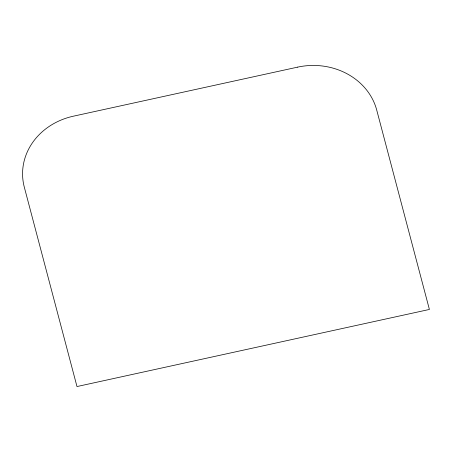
<?xml version="1.0" encoding="UTF-8"?>
<svg xmlns="http://www.w3.org/2000/svg" width="452" height="452" viewBox="0 0 452 452"><rect width="100%" height="100%" fill="white"/><g stroke="black" fill="none" stroke-linecap="round" stroke-linejoin="round"><path stroke-width="0.68" d="M297.602 67.139L73.337 116.204A65.834 58.647 -2.6 0 0 24.312 187.179L76.987 386.545L429.4 309.45L376.725 110.085A65.834 58.647 -2.6 0 0 297.602 67.139"/></g></svg>
